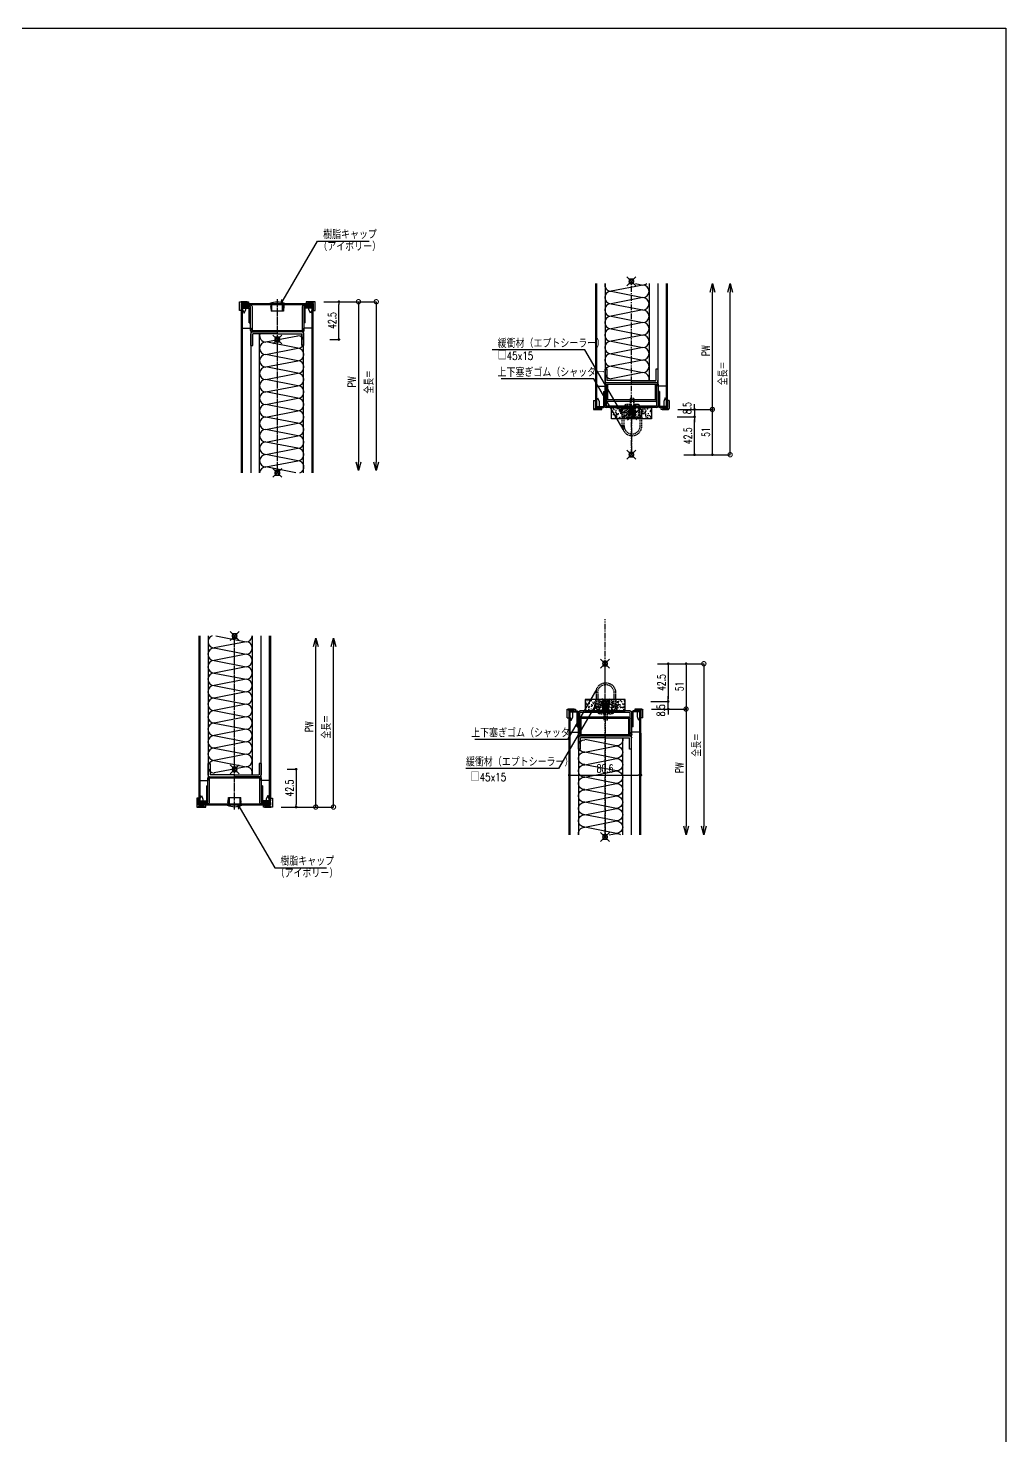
# Model space of a CAD drawing. Extents: x -275225 to 47266, y -41063 to 95295.
# Drawn here: x -222311 to -221212, y -19161 to -17577 of the extents above; entities that cross this region are included whole.
import ezdxf

# ---------------------------------------------------------------- set-up
doc = ezdxf.new("R2010")
doc.units = 0
doc.header["$LTSCALE"] = 0.2
doc.header["$PDMODE"] = 99
doc.header["$PDSIZE"] = 5
doc.linetypes.add('CENTER', pattern=[50.8, 31.75, -6.35, 6.35, -6.35])
doc.linetypes.add('HIDDEN', pattern=[9.525, 6.35, -3.175])
for name, color, linetype in [('_P18_製品', 4, 'Continuous'), ('_P18_製品寸法', 9, 'Continuous'), ('_基準', 1, 'CENTER'), ('_文字', 3, 'Continuous'), ('_製品寸法', 9, 'Continuous')]:
    doc.layers.add(name, color=color, linetype=linetype)
doc.layers.add('_ポイント', color=1, linetype='Continuous', plot=False)
doc.styles.add('OKAMURA', font='SIMPLEX.shx', dxfattribs={"width": 0.7, "bigfont": 'BIGFONT.shx'})
doc.dimstyles.new('OKAMURA-003', dxfattribs={"dimscale": 3, "dimtxt": 3, "dimasz": 1, "dimexe": 0, "dimexo": 3, "dimgap": 1, "dimtad": 1, "dimdec": 3, "dimdsep": 46, "dimtxsty": 'OKAMURA', "dimblk1": 'DOT', "dimblk2": 'DOT', "dimsah": 1, "dimcen": 0, "dimclrd": 9, "dimclre": 9, "dimclrt": 3, "dimadec": 0, "dimazin": 0, "dimtfac": 1, "dimtdec": 3, "dimtix": 1, "dimtmove": 2, "dimatfit": 3, "dimldrblk": 'NONE', "dimfxl": 0, "dimtolj": 1, "dimarcsym": 0})

# ---------------------------------------------------------------- blocks, each defined once
blk = doc.blocks.new('_DotSmall')
at = {"color": 0, "linetype": 'ByBlock', "const_width": 0.5}
blk.add_lwpolyline([(-0.0625, 0, 1), (0.0625, 0, 1)], format="xyb", close=True, dxfattribs=at)
blk = doc.blocks.new('_Open30')
at = {"color": 0, "linetype": 'ByBlock', "lineweight": -2}
for p, q in [((-1, 0.27), (0, 0)), ((0, 0), (-1, -0.27)), ((0, 0), (-1, 0))]:
    blk.add_line(p, q, dxfattribs=at)
blk = doc.blocks.new('*D463')
at = {"layer": '_製品寸法', "color": 9, "lineweight": -2, "transparency": 16777216}
for p, q in [((52.3, 42.5), (91.3, 42.5)), ((91.3, 42.5), (91.3, -137.9))]:
    blk.add_line(p, q, dxfattribs=at)
at = {"layer": 'Defpoints', "color": 0, "transparency": 16777216}
for p in [(43.3, 42.5), (41.3, -147.5), (91.3, -147.5)]:
    blk.add_point(p, dxfattribs=at)
at = {"layer": '_製品寸法', "color": 9, "lineweight": -2, "transparency": 16777216, "xscale": 9.600000000000001, "yscale": 9.600000000000001, "zscale": 9.600000000000001}
for name, p, rotation in [('_DotSmall', (91.3, 42.5), 90), ('_Open30', (91.3, -147.5), 270)]:
    blk.add_blockref(name, p, dxfattribs=dict(at, rotation=rotation))
at = {"layer": '_製品寸法', "color": 3, "transparency": 16777216, "insert": (83.8, -47.7), "char_height": 9, "attachment_point": 5, "rotation": 90, "style": 'OKAMURA'}
blk.add_mtext('\\A1;PW', dxfattribs=at)
blk = doc.blocks.new('_None')
blk = doc.blocks.new('_DOT')
at = {"color": 0, "linetype": 'ByBlock'}
blk.add_line((-0.5, 0), (-1, 0), dxfattribs=at)
at = {"color": 0, "linetype": 'ByBlock', "const_width": 0.5}
blk.add_lwpolyline([(-0.25, 0, 1), (0.25, 0, 1)], format="xyb", close=True, dxfattribs=at)
blk = doc.blocks.new('*D464')
at = {"layer": '_製品寸法', "color": 9, "lineweight": -2, "transparency": 16777216}
for p, q in [((52.3, 42.5), (69.3, 42.5)), ((69.3, 3), (69.3, 39.5)), ((59, 0), (69.3, 0))]:
    blk.add_line(p, q, dxfattribs=at)
at = {"layer": 'Defpoints', "color": 0, "transparency": 16777216}
for p in [(43.3, 42.5), (69.3, 42.5), (50, 0)]:
    blk.add_point(p, dxfattribs=at)
at = {"layer": '_製品寸法', "color": 9, "lineweight": -2, "transparency": 16777216, "xscale": 3, "yscale": 3, "zscale": 3}
for p, rotation in [((69.3, 42.5), 90), ((69.3, 0), 270)]:
    blk.add_blockref('_DOT', p, dxfattribs=dict(at, rotation=rotation))
at = {"layer": '_製品寸法', "color": 3, "transparency": 16777216, "insert": (61.8, 21.3), "char_height": 9, "attachment_point": 5, "rotation": 90, "style": 'OKAMURA'}
blk.add_mtext('\\A1;42.5', dxfattribs=at)
blk = doc.blocks.new('SS_FEW')
at = {"color": 6, "linetype": 'ByBlock'}
for p, q in [((8.4, 2), (-8.4, 2)), ((-7.5, 5.2), (-7, 9.7)), ((-7.2, 5.2), (-7.5, 5.2)), ((-7.2, 4.4), (-7.2, 5.2)), ((-7.2, 4.4), (-7, 4.4)), ((-7, 9.7), (-7, 10.7)), ((-7, 10.7), (7, 10.7)), ((-6.5, 9.7), (-7, 9.7)), ((-7, 4.4), (-7, 2.8)), ((-6.5, 2.8), (-7, 2.8)), ((-6.5, 9.7), (-6.5, 2)), ((-6, 10.7), (-6, 2)), ((6, 10.7), (6, 2)), ((6.5, 9.7), (6.5, 2)), ((6.5, 9.7), (7, 9.7)), ((6.5, 2.8), (7, 2.8)), ((7, 9.7), (7, 10.7)), ((7, 9.7), (7, 10.7)), ((7.5, 5.2), (7, 9.7)), ((7, 4.4), (7, 2.8)), ((7.2, 4.4), (7, 4.4)), ((7.2, 4.4), (7.2, 5.2)), ((7.2, 5.2), (7.5, 5.2))]:
    blk.add_line(p, q, dxfattribs=at)
blk.add_arc((0, 23), 22.6, 248.3053, 291.6947, dxfattribs=at)
at = {"layer": '_P18_製品'}
for p, q in [((-40.3, 192.5), (-40.3, 7.1)), ((-39.1, 192.5), (-39.1, 7.1)), ((-29.6, 192.5), (-29.6, 29.9)), ((19.9, 192.5), (19.9, 36.3)), ((29.6, 192.5), (29.6, 29.9)), ((39.1, 192.5), (39.1, 7.1)), ((40.3, 192.5), (40.3, 7.1)), ((-29.9, 49.1), (-27.6, 49.1)), ((-29.9, 49.1), (-29.9, 36.3)), ((-27.6, 49.1), (-27.6, 36.3)), ((27.6, 49.1), (27.6, 36.3)), ((29.9, 49.1), (27.6, 49.1)), ((29.9, 49.1), (29.9, 36.3)), ((0, 36.3), (-27.6, 36.3)), ((-27.6, 34), (0, 34)), ((0, 36.3), (27.6, 36.3)), ((27.6, 34), (0, 34)), ((-39.1, 29.9), (-29.6, 29.9)), ((-31.5, 23.9), (-31.5, 7.1)), ((-31.5, 23.9), (-30.3, 23.9)), ((-30.3, 23.9), (-30.3, 7.1)), ((39.1, 29.9), (29.6, 29.9)), ((30.3, 23.9), (30.3, 7.1)), ((31.5, 23.9), (30.3, 23.9)), ((31.5, 23.9), (31.5, 7.1)), ((-39.1, 7.1), (-31.5, 7.1)), ((-39.1, 5.9), (-31.5, 5.9)), ((39.1, 7.1), (31.5, 7.1)), ((39.1, 5.9), (31.5, 5.9))]:
    blk.add_line(p, q, dxfattribs=at)
at = {"layer": '_P18_製品', "color": 6}
for p, q in [((-20.9, 192.5), (12.9, 185.9)), ((12.9, 185.9), (-22.9, 178.9)), ((-22.9, 178.9), (12.9, 171.8)), ((12.9, 171.8), (-22.9, 164.8)), ((-22.9, 164.8), (12.9, 157.8)), ((12.9, 157.8), (-22.9, 150.7)), ((-22.9, 150.7), (12.9, 143.7)), ((12.9, 143.7), (-22.9, 136.7)), ((-22.9, 136.7), (12.9, 129.7)), ((12.9, 129.7), (-22.9, 122.6)), ((-22.9, 122.6), (12.9, 115.6)), ((12.9, 115.6), (-22.9, 108.6)), ((-22.9, 108.6), (12.9, 101.5)), ((12.9, 101.5), (-22.9, 94.5)), ((-22.9, 94.5), (12.9, 87.5)), ((12.9, 87.5), (-22.9, 80.5)), ((-22.9, 80.5), (12.9, 73.4)), ((12.9, 73.4), (-22.9, 66.4)), ((-22.9, 66.4), (12.9, 59.4)), ((12.9, 59.4), (-22.9, 52.4)), ((-22.9, 52.4), (12.9, 45.3)), ((12.9, 45.3), (-22.9, 38.3))]:
    blk.add_line(p, q, dxfattribs=at)
at = {"layer": '_P18_製品'}
blk.add_lwpolyline([(-40.3, 3.6), (-40.3, 5.2), (-30, 5.2), (-30, 32.4, -0.414214), (-28.4, 34), (28.4, 34, -0.414214), (30, 32.4), (30, 5.2), (40.3, 5.2), (40.3, 3.6), (30, 3.6, -0.414214), (28.4, 5.2), (28.4, 32.4), (-28.4, 32.4), (-28.4, 5.2, -0.414214), (-30, 3.6)], format="xyb", close=True, dxfattribs=at)
for points in [[(-42.5, 10), (-42.5, 0), (-32.5, 0), (-32.5, 2), (-40.5, 2), (-40.5, 10)], [(-40.3, 2), (-40.3, 3.6), (40.3, 3.6), (40.3, 2)], [(42.5, 10), (42.5, 0), (32.5, 0), (32.5, 2), (40.5, 2), (40.5, 10)]]:
    blk.add_lwpolyline(points, close=True, dxfattribs=at)
at = {"layer": '_P18_製品', "color": 6, "linetype": 'ByBlock'}
for points in [[(-33.8, 0.3), (-40.8, 0.3), (-39.1, 2), (-35.6, 2)], [(-40.8, 0.3), (-33.8, 0.3), (-33.8, 0), (-40.8, 0)], [(-35.6, 2), (-39.1, 2), (-39.1, 8.8), (-37.3, 13), (-35.6, 8.8)], [(33.8, 0.3), (40.8, 0.3), (39, 2), (35.5, 2)], [(40.8, 0.3), (33.8, 0.3), (33.8, 0), (40.8, 0)], [(35.5, 2), (39, 2), (39, 8.8), (37.3, 13), (35.5, 8.8)]]:
    blk.add_lwpolyline(points, close=True, dxfattribs=at)
at = {"layer": '_P18_製品', "color": 6}
for centre, start, end in [((-22.9, 185.9), 109.5643, 270), ((12.9, 192.9), 270, 356.6903), ((-22.9, 171.8), 90, 270), ((12.9, 178.9), 270, 90), ((-22.9, 157.8), 90, 270), ((12.9, 164.8), 270, 90), ((-22.9, 143.7), 90, 270), ((12.9, 150.7), 270, 90), ((12.9, 136.7), 270, 90), ((-22.9, 129.7), 90, 270), ((12.9, 122.6), 270, 90), ((-22.9, 115.6), 90, 270), ((12.9, 108.6), 270, 90), ((-22.9, 101.5), 90, 270), ((12.9, 94.5), 270, 90), ((-22.9, 87.5), 90, 270), ((-22.9, 73.4), 90, 270), ((12.9, 80.5), 270, 90), ((-22.9, 59.4), 90, 270), ((12.9, 66.4), 270, 90), ((-22.9, 45.3), 90, 270), ((12.9, 52.4), 270, 90), ((12.9, 38.3), 343.5539, 90)]:
    blk.add_arc(centre, 7.03, start, end, dxfattribs=at)
at = {"layer": '_P18_製品'}
for centre, radius, start, end in [((-27.6, 36.3), 2.31, 180, 270), ((27.6, 36.3), 2.31, 270, 0), ((-38.7, 7.5), 1.65, 194.1258, 255.8742), ((-31.9, 7.5), 1.65, 284.1258, 345.8742), ((31.9, 7.5), 1.65, 194.1258, 255.8742), ((38.7, 7.5), 1.65, 284.1258, 345.8742)]:
    blk.add_arc(centre, radius, start, end, dxfattribs=at)
at = {"layer": '_ポイント'}
for p in [(0, 192.5), (0, 42.5)]:
    blk.add_point(p, dxfattribs=at)
at = {"layer": '_基準'}
blk.add_line((0, 0), (0, 192.5), dxfattribs=at)
blk = doc.blocks.new('*D465')
at = {"layer": '_製品寸法', "color": 9, "lineweight": -2, "transparency": 16777216}
for p, q in [((85.6, 42.5), (111.3, 42.5)), ((111.3, 42.5), (111.3, -137.9))]:
    blk.add_line(p, q, dxfattribs=at)
at = {"layer": 'Defpoints', "color": 0, "transparency": 16777216}
for p in [(76.6, 42.5), (65, -147.5), (111.3, -147.5)]:
    blk.add_point(p, dxfattribs=at)
at = {"layer": '_製品寸法', "color": 9, "lineweight": -2, "transparency": 16777216, "xscale": 9.600000000000001, "yscale": 9.600000000000001, "zscale": 9.600000000000001}
for name, p, rotation in [('_DotSmall', (111.3, 42.5), 90), ('_Open30', (111.3, -147.5), 270)]:
    blk.add_blockref(name, p, dxfattribs=dict(at, rotation=rotation))
at = {"layer": '_製品寸法', "color": 3, "transparency": 16777216, "insert": (103.8, -47.7), "char_height": 9, "attachment_point": 5, "rotation": 90, "style": 'OKAMURA'}
blk.add_mtext('\\A1;全長＝', dxfattribs=at)
blk = doc.blocks.new('*D1248')
at = {"layer": '_製品寸法', "color": 9, "lineweight": -2, "transparency": 16777216}
for p, q in [((62, 42.5), (71, 42.5)), ((71, 3), (71, 39.5)), ((62.1, 0), (71, 0))]:
    blk.add_line(p, q, dxfattribs=at)
at = {"layer": 'Defpoints', "color": 0, "transparency": 16777216}
for p in [(71, 42.5), (71, 42.5), (71.1, 0)]:
    blk.add_point(p, dxfattribs=at)
at = {"layer": '_製品寸法', "color": 9, "lineweight": -2, "transparency": 16777216, "xscale": 3, "yscale": 3, "zscale": 3}
for p, rotation in [((71, 42.5), 90), ((71, 0), 270)]:
    blk.add_blockref('_DOT', p, dxfattribs=dict(at, rotation=rotation))
at = {"layer": '_製品寸法', "color": 3, "transparency": 16777216, "insert": (63.5, 21.3), "char_height": 9, "attachment_point": 5, "rotation": 90, "style": 'OKAMURA'}
blk.add_mtext('\\A1;42.5', dxfattribs=at)
blk = doc.blocks.new('*D1249')
at = {"layer": '_製品寸法', "color": 9, "lineweight": -2, "transparency": 16777216}
for p, q in [((91.1, 51), (91.1, 182.9)), ((52.3, 51), (91.1, 51))]:
    blk.add_line(p, q, dxfattribs=at)
at = {"layer": 'Defpoints', "color": 0, "transparency": 16777216}
for p in [(41.3, 192.5), (91.1, 192.5), (43.3, 51)]:
    blk.add_point(p, dxfattribs=at)
at = {"layer": '_製品寸法', "color": 9, "lineweight": -2, "transparency": 16777216, "xscale": 9.600000000000001, "yscale": 9.600000000000001, "zscale": 9.600000000000001}
for name, p, rotation in [('_Open30', (91.1, 192.5), 90), ('_DotSmall', (91.1, 51), 270)]:
    blk.add_blockref(name, p, dxfattribs=dict(at, rotation=rotation))
at = {"layer": '_製品寸法', "color": 3, "transparency": 16777216, "insert": (83.6, 117), "char_height": 9, "attachment_point": 5, "rotation": 90, "style": 'OKAMURA'}
blk.add_mtext('\\A1;PW', dxfattribs=at)
blk = doc.blocks.new('*D1250')
at = {"layer": '_製品寸法', "color": 9, "lineweight": -2, "transparency": 16777216}
for p, q in [((52.3, 51), (71, 51)), ((71, 54), (71, 57)), ((71, 51), (71, 42.5)), ((51.5, 42.5), (71, 42.5)), ((71, 39.5), (71, 36.5))]:
    blk.add_line(p, q, dxfattribs=at)
at = {"layer": 'Defpoints', "color": 0, "transparency": 16777216}
for p in [(43.3, 51), (42.5, 42.5), (71, 42.5)]:
    blk.add_point(p, dxfattribs=at)
at = {"layer": '_製品寸法', "color": 9, "lineweight": -2, "transparency": 16777216, "xscale": 3, "yscale": 3, "zscale": 3}
for p, rotation in [((71, 51), 270), ((71, 42.5), 90)]:
    blk.add_blockref('_DOT', p, dxfattribs=dict(at, rotation=rotation))
at = {"layer": '_製品寸法', "color": 3, "transparency": 16777216, "insert": (62.8, 52.4), "char_height": 9, "attachment_point": 5, "rotation": 90, "style": 'OKAMURA'}
blk.add_mtext('\\A1;8.5', dxfattribs=at)
blk = doc.blocks.new('*D1251')
at = {"layer": '_製品寸法', "color": 9, "lineweight": -2, "transparency": 16777216}
for p, q in [((52.3, 51), (91.1, 51)), ((91.1, 3), (91.1, 48)), ((59, 0), (91.1, 0))]:
    blk.add_line(p, q, dxfattribs=at)
at = {"layer": 'Defpoints', "color": 0, "transparency": 16777216}
for p in [(43.3, 51), (91.1, 51), (50, 0)]:
    blk.add_point(p, dxfattribs=at)
at = {"layer": '_製品寸法', "color": 9, "lineweight": -2, "transparency": 16777216, "xscale": 3, "yscale": 3, "zscale": 3}
for p, rotation in [((91.1, 51), 90), ((91.1, 0), 270)]:
    blk.add_blockref('_DOT', p, dxfattribs=dict(at, rotation=rotation))
at = {"layer": '_製品寸法', "color": 3, "transparency": 16777216, "insert": (83.6, 25.5), "char_height": 9, "attachment_point": 5, "rotation": 90, "style": 'OKAMURA'}
blk.add_mtext('\\A1;51', dxfattribs=at)
blk = doc.blocks.new('A$C22CC3D04')
at = {"layer": '_P18_製品', "color": 5, "linetype": 'HIDDEN'}
for p, q in [((-19.200262, 53.500021), (-0.200252, 53.5)), ((-19.200262, 51.500021), (-2.200252, 51.5)), ((2.399724, 49.499992), (-9.600276, 49.49999)), ((-9.600276, 49.49999), (-9.600275, 45.49999)), ((2.399724, 49.150017), (-9.600276, 49.150015)), ((-5.600246, 55.100005), (-0.200252, 55.100006)), ((-5.600246, 53.499999), (-5.600246, 55.100005)), ((-3.800252, 51.5), (-3.800251, 49.5)), ((-2.200252, 51.5), (-2.200252, 49.5)), ((-0.200252, 49.5), (-0.200252, 53.5)), ((1.399724, 51.300003), (2.399724, 51.300003)), ((1.399755, 49.5), (1.399754, 53.5)), ((2.399725, 43.699997), (2.399724, 51.300003)), ((2.399724, 50.999992), (3.51917, 50.90197)), ((2.399724, 50.999992), (3.51917, 50.90197)), ((2.399724, 50.999992), (2.399725, 43.999992)), ((-19.200262, 33.500021), (-2.200249, 33.5)), ((2.399724, 45.849968), (-9.600275, 45.849966)), ((2.399724, 45.499993), (-9.600275, 45.49999)), ((2.399725, 39.499993), (-9.600275, 39.49999)), ((-9.600274, 35.49999), (-9.600275, 39.49999)), ((2.399725, 39.150017), (-9.600275, 39.150015)), ((2.399726, 35.849968), (-9.600274, 35.849966)), ((2.399726, 35.499992), (-9.600274, 35.49999)), ((-4.300251, 46.499999), (-3.992145, 46.499999)), ((-4.300251, 38.5), (-4.300251, 46.499999)), ((-4.300251, 38.5), (-4.00008, 38.5)), ((-4.00008, 38.5), (-2.000247, 40.499999)), ((-2.000247, 44.499999), (-3.992145, 46.499999)), ((-3.992145, 38.5), (-3.992145, 46.499999)), ((-3.80025, 39.50003), (-3.800251, 45.5)), ((-3.80025, 33.5), (-3.80025, 35.5)), ((-2.20025, 39.50003), (-2.200251, 45.5)), ((-2.200249, 33.5), (-2.20025, 35.5)), ((11.699749, 44.499999), (-2.000247, 44.499999)), ((-2.000247, 40.499999), (-2.000247, 44.499999)), ((11.699749, 44.150024), (-2.000247, 44.150024)), ((11.699749, 40.849975), (-2.000247, 40.849975)), ((11.699749, 40.499999), (-2.000247, 40.499999)), ((-0.20025, 39.5), (-0.200251, 45.5)), ((-0.20025, 35.5), (-0.200249, 31.5)), ((1.999752, 35), (0.799755, 35)), ((1.399725, 43.699997), (2.399725, 43.699997)), ((1.399725, 41.300003), (2.399725, 41.300003)), ((1.399726, 33.699997), (2.399726, 33.699997)), ((1.399755, 39.5), (1.399755, 45.5)), ((1.399755, 35.5), (1.399757, 31.5)), ((2.399725, 43.999992), (3.519171, 44.098015)), ((2.399725, 43.999992), (3.519171, 44.098015)), ((2.399726, 33.699997), (2.399725, 41.300003)), ((2.399725, 40.999992), (3.519171, 40.90197)), ((2.399725, 33.999992), (2.399726, 40.999992)), ((2.399725, 33.999992), (3.519171, 34.098015)), ((2.399726, 40.999992), (3.519172, 40.90197)), ((2.399726, 33.999992), (3.519172, 34.098015)), ((11.699749, 40.499999), (11.699749, 44.499999)), ((-19.200262, 31.500021), (-0.200249, 31.5)), ((-5.600258, 29.899993), (-5.600258, 31.499999)), ((-5.600258, 29.899993), (-0.200249, 29.899994))]:
    blk.add_line(p, q, dxfattribs=at)
for centre, radius, start, end in [((-19.200262, 42.499997), 11, 90, 270), ((-19.200262, 42.499997), 9, 90, 270), ((-2.200252, 51.5), 2, 0, 90), ((-0.200252, 53.5), 1.6, 0, 90), ((3.405843, 49.607049), 1.299999, 15.880188, 84.998886), ((-4.000269, 47.499992), 9.000009, 344.119385, 15.880646), ((-2.200249, 33.5), 2, 270, 0), ((3.405859, 45.392937), 1.300007, 275.000427, 344.119904), ((3.405859, 39.607048), 1.300007, 15.880066, 84.999542), ((3.405845, 35.392937), 1.299999, 275.001099, 344.119797), ((-4.000268, 37.499992), 9.000009, 344.119354, 15.880615), ((-0.200249, 31.5), 1.6, 270, 0)]:
    blk.add_arc(centre, radius, start, end, dxfattribs=at)
for p in [(-7.400257, 42.5), (-3.800251, 42.5), (-2.200249, 42.5)]:
    blk.add_point(p, dxfattribs=at)
blk = doc.blocks.new('A$C7BAF3C02')
h = blk.add_hatch()
h.set_pattern_fill('AR-SAND', color=6, scale=0.1, angle=90, style=0)
h.set_pattern_definition([(127.5, (-2657.586, -4997.564), (-4.8941324, -0.160003), [0, -3.8608, 0, -4.318, 0, -4.1275]), (97.5, (-2657.586, -4997.564), (-7.168251, 4.495233), [0, -2.0828, 0, -3.4798, 0, -1.3335]), (57.5, (-2657.586, -5000.6883), (-0.014372, 7.9099237), [0, -1.27, 0, -4.572, 0, -5.969]), (47.5, (-2657.586, -5000.6883), (-2.229293, 7.6355645), [0, -0.635, 0, -2.9972, 0, -3.429])])
h.paths.add_polyline_path([(22.5, 53.1), (22.5, 40.3), (-22.5, 40.3), (-22.5, 53.1)])
at = {"color": 6, "linetype": 'ByBlock'}
for points in [[(-36.3, 53), (-39.8, 53), (-39.8, 59.8), (-38.1, 64), (-36.3, 59.8)], [(36.4, 53), (39.9, 53), (39.9, 59.8), (38.1, 64), (36.4, 59.8)], [(-34.6, 51.3), (-41.6, 51.3), (-39.8, 53), (-36.3, 53)], [(-41.6, 51.3), (-34.6, 51.3), (-34.6, 51), (-41.6, 51)], [(34.6, 51.3), (41.6, 51.3), (39.9, 53), (36.4, 53)], [(41.6, 51.3), (34.6, 51.3), (34.6, 51), (41.6, 51)]]:
    blk.add_lwpolyline(points, close=True, dxfattribs=at)
at = {"color": 6}
blk.add_lwpolyline([(22.5, 53.1), (22.5, 40.3), (-22.5, 40.3), (-22.5, 53.1)], close=True, dxfattribs=at)
at = {"layer": '_P18_製品'}
for p, q in [((-40.3, 192.5), (-40.3, 54.2)), ((-39.1, 192.5), (-39.1, 54.2)), ((-29.6, 192.5), (-29.6, 77)), ((19.9, 192.5), (19.9, 83.5)), ((29.6, 192.5), (29.6, 77)), ((39.1, 192.5), (39.1, 54.2)), ((40.3, 192.5), (40.3, 54.2)), ((-29.9, 96.2), (-27.6, 96.2)), ((-29.9, 96.2), (-29.9, 83.5)), ((-27.6, 96.2), (-27.6, 83.5)), ((27.6, 96.2), (27.6, 83.5)), ((29.9, 96.2), (27.6, 96.2)), ((29.9, 96.2), (29.9, 83.5)), ((-30, 79.5), (-30, 54.7)), ((-28.4, 81.1), (0, 81.1)), ((-28.4, 81.1), (28.4, 81.1)), ((-28.4, 79.5), (-28.4, 54.7)), ((-28.4, 79.5), (28.4, 79.5)), ((0, 83.5), (-27.6, 83.5)), ((-26.8, 79.5), (-26.8, 61.6)), ((-25.7, 81.1), (25.7, 81.1)), ((0, 83.5), (27.6, 83.5)), ((27.6, 81.1), (0, 81.1)), ((26.8, 79.5), (26.8, 61.6)), ((28.4, 79.5), (28.4, 54.7)), ((28.4, 79.5), (28.4, 61.6)), ((30, 79.5), (30, 54.6)), ((-39.1, 77), (-29.6, 77)), ((-31.5, 71), (-31.5, 54.2)), ((-31.5, 71), (-30.3, 71)), ((-30.3, 71), (-30.3, 54.2)), ((39.1, 77), (29.6, 77)), ((30.3, 71), (30.3, 54.2)), ((31.5, 71), (30.3, 71)), ((31.5, 71), (31.5, 54.2)), ((-42.5, 61), (-42.5, 51)), ((-42.5, 61), (-40.5, 61)), ((-42.5, 51), (-33.3, 51)), ((-41.5, 51), (-33.3, 51)), ((-40.5, 61), (-40.5, 53)), ((-40.5, 53), (-31.5, 53)), ((-39.1, 54.2), (-31.5, 54.2)), ((-33.3, 51), (-33.3, 53)), ((28.4, 54.7), (-28.4, 54.7)), ((28.4, 53.1), (-28.4, 53.1)), ((26.8, 61.6), (-26.8, 61.6)), ((26.8, 60), (-26.8, 60)), ((39.1, 54.2), (31.5, 54.2)), ((40.5, 53), (31.5, 53)), ((33.3, 51), (33.3, 53)), ((41.5, 51), (33.3, 51)), ((40.5, 61), (40.5, 53)), ((42.5, 61), (40.5, 61)), ((42.5, 61), (42.5, 52))]:
    blk.add_line(p, q, dxfattribs=at)
at = {"layer": '_P18_製品', "color": 6}
for p, q in [((12.9, 190.9), (-22.9, 183.8)), ((4.5, 192.5), (12.9, 190.9)), ((-22.9, 183.8), (12.9, 176.8)), ((12.9, 176.8), (-22.9, 169.8)), ((-22.9, 169.8), (12.9, 162.8)), ((12.9, 162.8), (-22.9, 155.7)), ((-22.9, 155.7), (12.9, 148.7)), ((12.9, 148.7), (-22.9, 141.7)), ((-22.9, 141.7), (12.9, 134.6)), ((12.9, 134.6), (-22.9, 127.6)), ((-22.9, 127.6), (12.9, 120.6)), ((12.9, 120.6), (-22.9, 113.6)), ((-22.9, 113.6), (12.9, 106.5)), ((12.9, 106.5), (-22.9, 99.5)), ((-22.9, 99.5), (12.9, 92.5)), ((12.9, 92.5), (-22.9, 85.4))]:
    blk.add_line(p, q, dxfattribs=at)
for centre, start, end in [((-22.9, 190.9), 166.5414, 270), ((12.9, 197.9), 270, 309.8918), ((12.9, 183.8), 270, 90), ((-22.9, 176.8), 90, 270), ((12.9, 169.8), 270, 90), ((-22.9, 162.8), 90, 270), ((12.9, 155.7), 270, 90), ((-22.9, 148.7), 90, 270), ((12.9, 141.7), 270, 90), ((-22.9, 134.6), 90, 270), ((-22.9, 120.6), 90, 270), ((12.9, 127.6), 270, 90), ((-22.9, 106.5), 90, 270), ((12.9, 113.6), 270, 90), ((-22.9, 92.5), 90, 270), ((12.9, 99.5), 270, 90), ((12.9, 85.4), 343.5539, 90)]:
    blk.add_arc(centre, 7.03, start, end, dxfattribs=at)
at = {"layer": '_P18_製品'}
for centre, radius, start, end in [((-28.4, 79.5), 1.6, 90, 180), ((-27.6, 83.5), 2.31, 180, 270), ((27.6, 83.5), 2.31, 270, 0), ((28.4, 79.5), 1.6, 0, 90), ((-38.7, 54.6), 1.65, 194.1258, 255.8742), ((-31.9, 54.6), 1.65, 284.1258, 345.8742), ((-28.4, 54.7), 1.6, 180, 270), ((-26.8, 61.6), 1.6, 180, 270), ((26.8, 61.6), 1.6, 270, 0), ((28.4, 54.7), 1.6, 270, 0), ((31.9, 54.6), 1.65, 194.1258, 255.8742), ((38.7, 54.6), 1.65, 284.1258, 345.8742), ((41.5, 52), 1, 270, 0)]:
    blk.add_arc(centre, radius, start, end, dxfattribs=at)
at = {"layer": '_ポイント'}
for p in [(0, 195), (0, 51), (0, 0)]:
    blk.add_point(p, dxfattribs=at)
at = {"layer": '_基準'}
for q in [(0, 195), (0, 0)]:
    blk.add_line((0, 51), q, dxfattribs=at)
at = {"layer": '_製品寸法', "rotation": 90}
blk.add_blockref('A$C22CC3D04', (43.3, 51.6), dxfattribs=at)
blk = doc.blocks.new('*D1252')
at = {"layer": '_製品寸法', "color": 9, "lineweight": -2, "transparency": 16777216}
for p, q in [((111.1, 0), (111.1, 182.9)), ((85.4, 0), (111.1, 0))]:
    blk.add_line(p, q, dxfattribs=at)
at = {"layer": 'Defpoints', "color": 0, "transparency": 16777216}
for p in [(41.3, 192.5), (111.1, 192.5), (76.4, 0)]:
    blk.add_point(p, dxfattribs=at)
at = {"layer": '_製品寸法', "color": 9, "lineweight": -2, "transparency": 16777216, "xscale": 9.600000000000001, "yscale": 9.600000000000001, "zscale": 9.600000000000001}
for name, p, rotation in [('_Open30', (111.1, 192.5), 90), ('_DotSmall', (111.1, 0), 270)]:
    blk.add_blockref(name, p, dxfattribs=dict(at, rotation=rotation))
at = {"layer": '_製品寸法', "color": 3, "transparency": 16777216, "insert": (103.6, 91.5), "char_height": 9, "attachment_point": 5, "rotation": 90, "style": 'OKAMURA'}
blk.add_mtext('\\A1;全長＝', dxfattribs=at)
blk = doc.blocks.new('*D470')
at = {"layer": '_製品寸法', "color": 9, "lineweight": -2, "transparency": 16777216}
for p, q in [((91.3, -42.5), (91.3, 137.9)), ((52.3, -42.5), (91.3, -42.5))]:
    blk.add_line(p, q, dxfattribs=at)
at = {"layer": 'Defpoints', "color": 0, "transparency": 16777216}
for p in [(41.3, 147.5), (91.3, 147.5), (43.3, -42.5)]:
    blk.add_point(p, dxfattribs=at)
at = {"layer": '_製品寸法', "color": 9, "lineweight": -2, "transparency": 16777216, "xscale": 9.600000000000001, "yscale": 9.600000000000001, "zscale": 9.600000000000001}
for name, p, rotation in [('_Open30', (91.3, 147.5), 90), ('_DotSmall', (91.3, -42.5), 270)]:
    blk.add_blockref(name, p, dxfattribs=dict(at, rotation=rotation))
at = {"layer": '_製品寸法', "color": 3, "transparency": 16777216, "insert": (83.8, 47.7), "char_height": 9, "attachment_point": 5, "rotation": 90, "style": 'OKAMURA'}
blk.add_mtext('\\A1;PW', dxfattribs=at)
blk = doc.blocks.new('*D471')
at = {"layer": '_製品寸法', "color": 9, "lineweight": -2, "transparency": 16777216}
for p, q in [((59, 0), (69.3, 0)), ((69.3, -3), (69.3, -39.5)), ((52.3, -42.5), (69.3, -42.5))]:
    blk.add_line(p, q, dxfattribs=at)
at = {"layer": 'Defpoints', "color": 0, "transparency": 16777216}
for p in [(50, 0), (43.3, -42.5), (69.3, -42.5)]:
    blk.add_point(p, dxfattribs=at)
at = {"layer": '_製品寸法', "color": 9, "lineweight": -2, "transparency": 16777216, "xscale": 3, "yscale": 3, "zscale": 3}
for p, rotation in [((69.3, 0), 90), ((69.3, -42.5), 270)]:
    blk.add_blockref('_DOT', p, dxfattribs=dict(at, rotation=rotation))
at = {"layer": '_製品寸法', "color": 3, "transparency": 16777216, "insert": (61.8, -21.2), "char_height": 9, "attachment_point": 5, "rotation": 90, "style": 'OKAMURA'}
blk.add_mtext('\\A1;42.5', dxfattribs=at)
blk = doc.blocks.new('*D472')
at = {"layer": '_製品寸法', "color": 9, "lineweight": -2, "transparency": 16777216}
for p, q in [((111.3, -42.5), (111.3, 137.9)), ((85.6, -42.5), (111.3, -42.5))]:
    blk.add_line(p, q, dxfattribs=at)
at = {"layer": 'Defpoints', "color": 0, "transparency": 16777216}
for p in [(65, 147.5), (111.3, 147.5), (76.6, -42.5)]:
    blk.add_point(p, dxfattribs=at)
at = {"layer": '_製品寸法', "color": 9, "lineweight": -2, "transparency": 16777216, "xscale": 9.600000000000001, "yscale": 9.600000000000001, "zscale": 9.600000000000001}
for name, p, rotation in [('_Open30', (111.3, 147.5), 90), ('_DotSmall', (111.3, -42.5), 270)]:
    blk.add_blockref(name, p, dxfattribs=dict(at, rotation=rotation))
at = {"layer": '_製品寸法', "color": 3, "transparency": 16777216, "insert": (103.8, 47.7), "char_height": 9, "attachment_point": 5, "rotation": 90, "style": 'OKAMURA'}
blk.add_mtext('\\A1;全長＝', dxfattribs=at)
blk = doc.blocks.new('*D1260')
at = {"layer": '_製品寸法', "color": 9, "lineweight": -2, "transparency": 16777216}
for p, q in [((-40.3, -71.7), (-40.3, -125.3)), ((40.3, -78), (40.3, -125.3)), ((-37.3, -125.3), (37.3, -125.3))]:
    blk.add_line(p, q, dxfattribs=at)
at = {"layer": 'Defpoints', "color": 0, "transparency": 16777216}
for p in [(-40.3, -62.7), (40.3, -69), (40.3, -125.3)]:
    blk.add_point(p, dxfattribs=at)
at = {"layer": '_製品寸法', "color": 9, "lineweight": -2, "transparency": 16777216, "xscale": 3, "yscale": 3, "zscale": 3, "rotation": 180}
blk.add_blockref('_DOT', (-40.3, -125.3), dxfattribs=at)
at = {"layer": '_製品寸法', "color": 9, "lineweight": -2, "transparency": 16777216, "xscale": 3, "yscale": 3, "zscale": 3}
blk.add_blockref('_DOT', (40.3, -125.3), dxfattribs=at)
at = {"layer": '_製品寸法', "color": 3, "transparency": 16777216, "insert": (0, -117.8), "char_height": 9, "attachment_point": 5, "style": 'OKAMURA'}
blk.add_mtext('\\A1;80.6', dxfattribs=at)
blk = doc.blocks.new('*D1261')
at = {"layer": '_製品寸法', "color": 9, "lineweight": -2, "transparency": 16777216}
for p, q in [((62.1, 0), (71, 0)), ((71, -3), (71, -39.5)), ((62, -42.5), (71, -42.5))]:
    blk.add_line(p, q, dxfattribs=at)
at = {"layer": 'Defpoints', "color": 0, "transparency": 16777216}
for p in [(71.1, 0), (71, -42.5), (71, -42.5)]:
    blk.add_point(p, dxfattribs=at)
at = {"layer": '_製品寸法', "color": 9, "lineweight": -2, "transparency": 16777216, "xscale": 3, "yscale": 3, "zscale": 3}
for p, rotation in [((71, 0), 90), ((71, -42.5), 270)]:
    blk.add_blockref('_DOT', p, dxfattribs=dict(at, rotation=rotation))
at = {"layer": '_製品寸法', "color": 3, "transparency": 16777216, "insert": (63.5, -21.2), "char_height": 9, "attachment_point": 5, "rotation": 90, "style": 'OKAMURA'}
blk.add_mtext('\\A1;42.5', dxfattribs=at)
blk = doc.blocks.new('*D1262')
at = {"layer": '_製品寸法', "color": 9, "lineweight": -2, "transparency": 16777216}
for p, q in [((52.3, -51), (91.1, -51)), ((91.1, -51), (91.1, -182.9))]:
    blk.add_line(p, q, dxfattribs=at)
at = {"layer": 'Defpoints', "color": 0, "transparency": 16777216}
for p in [(43.3, -51), (41.3, -192.5), (91.1, -192.5)]:
    blk.add_point(p, dxfattribs=at)
at = {"layer": '_製品寸法', "color": 9, "lineweight": -2, "transparency": 16777216, "xscale": 9.600000000000001, "yscale": 9.600000000000001, "zscale": 9.600000000000001}
for name, p, rotation in [('_DotSmall', (91.1, -51), 90), ('_Open30', (91.1, -192.5), 270)]:
    blk.add_blockref(name, p, dxfattribs=dict(at, rotation=rotation))
at = {"layer": '_製品寸法', "color": 3, "transparency": 16777216, "insert": (83.6, -117), "char_height": 9, "attachment_point": 5, "rotation": 90, "style": 'OKAMURA'}
blk.add_mtext('\\A1;PW', dxfattribs=at)
blk = doc.blocks.new('*D1263')
at = {"layer": '_製品寸法', "color": 9, "lineweight": -2, "transparency": 16777216}
for p, q in [((51.5, -42.5), (71, -42.5)), ((71, -39.5), (71, -36.5)), ((71, -51), (71, -42.5)), ((52.3, -51), (71, -51)), ((71, -54), (71, -57))]:
    blk.add_line(p, q, dxfattribs=at)
at = {"layer": 'Defpoints', "color": 0, "transparency": 16777216}
for p in [(42.5, -42.5), (71, -42.5), (43.3, -51)]:
    blk.add_point(p, dxfattribs=at)
at = {"layer": '_製品寸法', "color": 9, "lineweight": -2, "transparency": 16777216, "xscale": 3, "yscale": 3, "zscale": 3}
for p, rotation in [((71, -42.5), 270), ((71, -51), 90)]:
    blk.add_blockref('_DOT', p, dxfattribs=dict(at, rotation=rotation))
at = {"layer": '_製品寸法', "color": 3, "transparency": 16777216, "insert": (62.8, -52.4), "char_height": 9, "attachment_point": 5, "rotation": 90, "style": 'OKAMURA'}
blk.add_mtext('\\A1;8.5', dxfattribs=at)
blk = doc.blocks.new('*D1264')
at = {"layer": '_製品寸法', "color": 9, "lineweight": -2, "transparency": 16777216}
for p, q in [((59, 0), (91.1, 0)), ((91.1, -3), (91.1, -48)), ((52.3, -51), (91.1, -51))]:
    blk.add_line(p, q, dxfattribs=at)
at = {"layer": 'Defpoints', "color": 0, "transparency": 16777216}
for p in [(50, 0), (43.3, -51), (91.1, -51)]:
    blk.add_point(p, dxfattribs=at)
at = {"layer": '_製品寸法', "color": 9, "lineweight": -2, "transparency": 16777216, "xscale": 3, "yscale": 3, "zscale": 3}
for p, rotation in [((91.1, 0), 90), ((91.1, -51), 270)]:
    blk.add_blockref('_DOT', p, dxfattribs=dict(at, rotation=rotation))
at = {"layer": '_製品寸法', "color": 3, "transparency": 16777216, "insert": (83.6, -25.5), "char_height": 9, "attachment_point": 5, "rotation": 90, "style": 'OKAMURA'}
blk.add_mtext('\\A1;51', dxfattribs=at)
blk = doc.blocks.new('*D1265')
at = {"layer": '_製品寸法', "color": 9, "lineweight": -2, "transparency": 16777216}
for p, q in [((85.4, 0), (111.1, 0)), ((111.1, 0), (111.1, -182.9))]:
    blk.add_line(p, q, dxfattribs=at)
at = {"layer": 'Defpoints', "color": 0, "transparency": 16777216}
for p in [(76.4, 0), (41.3, -192.5), (111.1, -192.5)]:
    blk.add_point(p, dxfattribs=at)
at = {"layer": '_製品寸法', "color": 9, "lineweight": -2, "transparency": 16777216, "xscale": 9.600000000000001, "yscale": 9.600000000000001, "zscale": 9.600000000000001}
for name, p, rotation in [('_DotSmall', (111.1, 0), 90), ('_Open30', (111.1, -192.5), 270)]:
    blk.add_blockref(name, p, dxfattribs=dict(at, rotation=rotation))
at = {"layer": '_製品寸法', "color": 3, "transparency": 16777216, "insert": (103.6, -91.4), "char_height": 9, "attachment_point": 5, "rotation": 90, "style": 'OKAMURA'}
blk.add_mtext('\\A1;全長＝', dxfattribs=at)
blk = doc.blocks.new('*U462')
at = {"layer": '_ポイント'}
blk.add_point((0, 0), dxfattribs=at)
at = {"layer": '_基準'}
blk.add_line((0, 45.4446), (0, -150), dxfattribs=at)
at = {"layer": '_文字', "color": 9}
blk.add_lwpolyline([(4.7273, 44.8493), (3.8033, 39.6093), (45.3082, 110.7463), (103.4083, 110.7463)], dxfattribs=at)
at = {"rotation": 180}
blk.add_blockref('SS_FEW', (0, 42.5), dxfattribs=at)
at = {"layer": '_文字', "style": 'OKAMURA', "width": 0.8}
for s, p in [('樹脂キャップ', (51.5378, 113.249)), ('（アイボリー）', (46.1653, 99.6727))]:
    blk.add_text(s, height=9, dxfattribs=at).set_placement(p)
at = {"layer": '_製品寸法'}
for base, p1, p2, angle, text, picture, middle in [((91.3281, -147.5), (43.3, 42.5), (41.2999, -147.5), 90, 'PW', '*D463', (83.8281, -47.7)), ((111.3281, -147.5), (76.5709, 42.5), (64.9709, -147.5), 270, '全長＝', '*D465', (103.8281, -47.7))]:
    dim = blk.add_linear_dim(base=base, p1=p1, p2=p2, angle=angle, text=text, dimstyle='OKAMURA-003', override={"dimasz": 3.2, "dimblk1": 'DotSmall', "dimblk2": 'Open30', "dimse2": 1}, dxfattribs=at)
    dim.commit()
    dim.dimension.update_dxf_attribs({"geometry": picture, "text_midpoint": middle})
dim = blk.add_linear_dim(base=(69.2784, 42.5), p1=(50, 0), p2=(43.3, 42.5), angle=270, dimstyle='OKAMURA-003', dxfattribs=at)
dim.commit()
dim.dimension.update_dxf_attribs({"geometry": '*D464', "text_midpoint": (61.7784, 21.25)})
blk = doc.blocks.new('*U1247')
at = {"layer": '_ポイント'}
blk.add_point((0, 0), dxfattribs=at)
at = {"layer": '_基準'}
blk.add_line((0, 0), (0, 42.5), dxfattribs=at)
at = {"layer": '_文字', "color": 9}
for points in [[(-11.8254, 51.9594), (-10.9014, 46.7193), (-52.4063, 117.8563), (-156.7076, 117.8563)], [(-10.0367, 33.4401), (-9.1127, 28.2), (-42.3831, 85.2235), (-146.6844, 85.2235)]]:
    blk.add_lwpolyline(points, dxfattribs=at)
at = {"layer": '_P18_製品'}
blk.add_blockref('A$C7BAF3C02', (0, 0), dxfattribs=at)
at = {"layer": '_P18_製品', "rotation": 90}
blk.add_blockref('A$C22CC3D04', (43.3, 51.6002), dxfattribs=at)
at = {"layer": '_文字', "style": 'OKAMURA', "width": 0.8}
for s, p in [('緩衝材（エプトシーラー）', (-150.478, 120.3591)), ('□45x15', (-150.3659, 106.7827)), ('上下塞ぎゴム（シャッター）', (-150.5601, 87.7263))]:
    blk.add_text(s, height=9, dxfattribs=at).set_placement(p)
at = {"layer": '_製品寸法'}
for base, p1, p2, angle, text, picture, middle in [((91.1185, 192.5), (43.3, 51), (41.2999, 192.5), 270, 'PW', '*D1249', (83.6185, 116.95)), ((111.1185, 192.5), (76.3613, 0), (41.3, 192.5), 90, '全長＝', '*D1252', (103.6185, 91.45))]:
    dim = blk.add_linear_dim(base=base, p1=p1, p2=p2, angle=angle, text=text, dimstyle='OKAMURA-003', override={"dimasz": 3.2, "dimblk1": 'DotSmall', "dimblk2": 'Open30', "dimse2": 1}, dxfattribs=at)
    dim.commit()
    dim.dimension.update_dxf_attribs({"geometry": picture, "text_midpoint": middle})
dim = blk.add_linear_dim(base=(71.0376, 42.5), p1=(43.3, 51), p2=(42.5, 42.5), angle=90, dimstyle='OKAMURA-003', dxfattribs=at)
dim.commit()
dim.dimension.update_dxf_attribs({"geometry": '*D1250', "text_midpoint": (62.8343, 52.3737), "dimtype": 160})
for base, p1, p2, picture, middle in [((91.1185, 51), (50, 0), (43.3, 51), '*D1251', (83.6185, 25.5)), ((71.0376, 42.5), (71.1185, 0), (71.0376, 42.5), '*D1248', (63.5376, 21.25))]:
    dim = blk.add_linear_dim(base=base, p1=p1, p2=p2, angle=90, dimstyle='OKAMURA-003', dxfattribs=at)
    dim.commit()
    dim.dimension.update_dxf_attribs({"geometry": picture, "text_midpoint": middle})
blk = doc.blocks.new('*U469')
at = {"layer": '_ポイント'}
blk.add_point((0, 0), dxfattribs=at)
at = {"layer": '_基準'}
blk.add_line((0, -45.4446), (0, 150), dxfattribs=at)
at = {"layer": '_文字', "color": 9}
blk.add_lwpolyline([(4.7273, -44.8493), (3.8033, -39.6093), (45.3082, -110.7462), (103.4083, -110.7462)], dxfattribs=at)
blk.add_blockref('SS_FEW', (0, -42.5))
at = {"layer": '_文字', "style": 'OKAMURA', "width": 0.8}
for s, p in [('樹脂キャップ', (51.5378, -108.2434)), ('（アイボリー）', (46.1653, -121.8197))]:
    blk.add_text(s, height=9, dxfattribs=at).set_placement(p)
at = {"layer": '_製品寸法'}
for base, p1, p2, angle, text, picture, middle in [((91.3281, 147.5), (43.3, -42.5), (41.2999, 147.5), 270, 'PW', '*D470', (83.8281, 47.7)), ((111.3281, 147.5), (76.5709, -42.5), (64.9709, 147.5), 90, '全長＝', '*D472', (103.8281, 47.7))]:
    dim = blk.add_linear_dim(base=base, p1=p1, p2=p2, angle=angle, text=text, dimstyle='OKAMURA-003', override={"dimasz": 3.2, "dimblk1": 'DotSmall', "dimblk2": 'Open30', "dimse2": 1}, dxfattribs=at)
    dim.commit()
    dim.dimension.update_dxf_attribs({"geometry": picture, "text_midpoint": middle})
dim = blk.add_linear_dim(base=(69.2784, -42.5), p1=(50, 0), p2=(43.3, -42.5), angle=90, dimstyle='OKAMURA-003', dxfattribs=at)
dim.commit()
dim.dimension.update_dxf_attribs({"geometry": '*D471', "text_midpoint": (61.7784, -21.25)})
blk = doc.blocks.new('*U1259')
at = {"layer": '_ポイント'}
blk.add_point((0, 0), dxfattribs=at)
at = {"layer": '_基準'}
blk.add_line((0, -195), (0, 50), dxfattribs=at)
at = {"layer": '_文字', "color": 9}
for points in [[(-10.0367, -33.4401), (-9.1127, -28.2), (-42.3831, -85.2235), (-146.6844, -85.2235)], [(-11.8254, -51.9594), (-10.9014, -46.7193), (-52.4063, -117.8563), (-156.7076, -117.8563)]]:
    blk.add_lwpolyline(points, dxfattribs=at)
at = {"layer": '_P18_製品', "xscale": -1}
for name, p, rotation in [('A$C7BAF3C02', (0, 0), 180), ('A$C22CC3D04', (43.3, -51.6002), 90)]:
    blk.add_blockref(name, p, dxfattribs=dict(at, rotation=rotation))
at = {"layer": '_文字', "style": 'OKAMURA', "width": 0.8}
blk.add_text('上下塞ぎゴム（シャッター）', height=9, dxfattribs=at).set_placement((-150.5601, -82.7207))
for s, p in [('緩衝材（エプトシーラー）', (-156.5559, -115.3535)), ('□45x15', (-151.2955, -132.0576))]:
    blk.add_text(s, height=9, rotation=359.9999996, dxfattribs=at).set_placement(p)
at = {"layer": '_製品寸法'}
for base, p1, p2, angle, text, picture, middle in [((111.1185, -192.5), (76.3613, 0), (41.3, -192.5), 270, '全長＝', '*D1265', (103.6185, -91.45)), ((91.1185, -192.5), (43.3, -51), (41.2999, -192.5), 90, 'PW', '*D1262', (83.6185, -116.95))]:
    dim = blk.add_linear_dim(base=base, p1=p1, p2=p2, angle=angle, text=text, dimstyle='OKAMURA-003', override={"dimasz": 3.2, "dimblk1": 'DotSmall', "dimblk2": 'Open30', "dimse2": 1}, dxfattribs=at)
    dim.commit()
    dim.dimension.update_dxf_attribs({"geometry": picture, "text_midpoint": middle})
for base, p1, p2, angle, picture, middle in [((91.1185, -51), (50, 0), (43.3, -51), 270, '*D1264', (83.6185, -25.5)), ((71.0376, -42.5), (71.1185, 0), (71.0376, -42.5), 270, '*D1261', (63.5376, -21.25)), ((40.2999, -125.2508), (-40.2999, -62.7281), (40.2999, -69.0489), 180, '*D1260', (0, -117.7508))]:
    dim = blk.add_linear_dim(base=base, p1=p1, p2=p2, angle=angle, dimstyle='OKAMURA-003', dxfattribs=at)
    dim.commit()
    dim.dimension.update_dxf_attribs({"geometry": picture, "text_midpoint": middle})
dim = blk.add_linear_dim(base=(71.0376, -42.5), p1=(43.3, -51), p2=(42.5, -42.5), angle=270, dimstyle='OKAMURA-003', dxfattribs=at)
dim.commit()
dim.dimension.update_dxf_attribs({"geometry": '*D1263', "text_midpoint": (62.8343, -52.3737), "dimtype": 160})

msp = doc.modelspace()

# ---------------------------------------------------------------- linework, layer by layer
at = {"layer": '_P18_製品寸法'}
msp.add_lwpolyline([(-224133.9, -17577.3), (-221211.6, -17577.3), (-221211.6, -20744.1), (-224133.9, -20744.1)], close=True, dxfattribs=at)

# ---------------------------------------------------------------- block references
for name, p in [('*U469', (-222079.2, -18410.9)), ('*U1259', (-221662.4, -18292.2))]:
    msp.add_blockref(name, p)
at = {"layer": '_P18_製品'}
for name, p in [('*U462', (-222031.1, -17927.5)), ('*U1247', (-221632.8, -18057.1))]:
    msp.add_blockref(name, p, dxfattribs=at)

doc.saveas('drawing.dxf')
